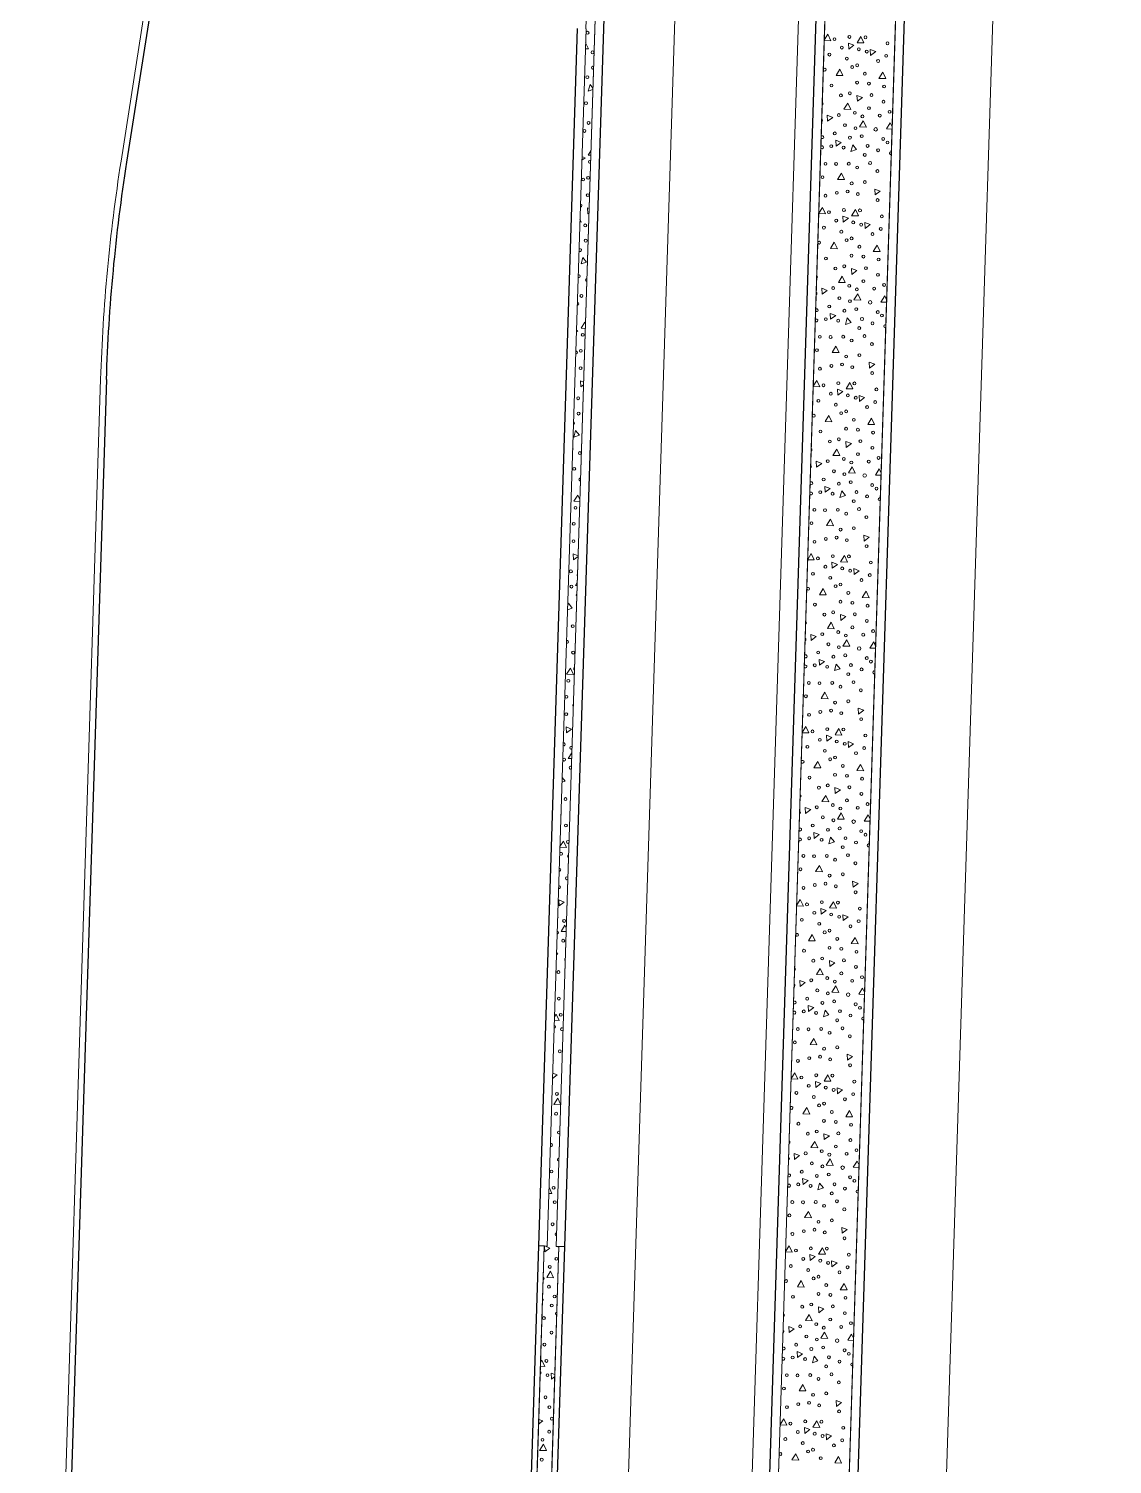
# Model space of a CAD drawing. Extents: x 2536801 to 2538856, y 7112140 to 7131569.
# Drawn here: x 2537770.3 to 2537893, y 7119121.6 to 7119284.1 of the extents above; entities that cross this region are included whole.
import ezdxf

# ---------------------------------------------------------------- set-up
doc = ezdxf.new("R2010")
doc.units = 0
doc.header["$LTSCALE"] = 100
doc.header["$MEASUREMENT"] = 0
for name, color, linetype, lineweight in [('D_BOC_FR', 3, 'Continuous', 13), ('D_BOC_RMP', 1, 'Continuous', 13), ('D_CTB_1', 2, 'Continuous', 0), ('D_EOS_ML', 7, 'Continuous', 30), ('D_EOS_RMP', 1, 'Continuous', 30), ('D_EOT_ML', 7, 'Continuous', 13), ('D_EOT_RMP', 1, 'Continuous', 13), ('D_FOC_FR', 3, 'Continuous', 30), ('D_RIPRAP_1', 7, 'Continuous', 0)]:
    doc.layers.add(name, color=color, linetype=linetype, lineweight=lineweight)

msp = doc.modelspace()

# ---------------------------------------------------------------- linework, layer by layer
at = {"layer": 'D_BOC_FR', "lineweight": 0}
for p, q in [((2537780.75, 7119269.11), (2537792.71, 7119345.48)), ((2537778.43, 7119244.44), (2537770.29, 7118988.99)), ((2537828.67, 7119146.31), (2537823.46, 7118982.73)), ((2537828.67, 7119146.31), (2537828, 7119146.33))]:
    msp.add_line(p, q, dxfattribs=at)
at = {"layer": 'D_BOC_FR', "lineweight": 0, "extrusion": (0, 0, -1)}
msp.add_arc((-2537979, 7119238.05), 200.67, 1.8249, 8.9041, dxfattribs=at)
at = {"layer": 'D_BOC_RMP', "lineweight": 0}
for p, q in [((2537825.12, 7118982.68), (2537830.33, 7119146.26)), ((2537830.33, 7119146.26), (2537831, 7119146.24))]:
    msp.add_line(p, q, dxfattribs=at)
at = {"layer": 'D_CTB_1', "linetype": 'Continuous', "lineweight": 0, "ltscale": 0.025}
for p, q in [((2537851.24, 7118745.39), (2537870.99, 7119365.03)), ((2537830, 7119146.27), (2537834.88, 7119299.53)), ((2537855.99, 7119145.44), (2537860.87, 7119298.71)), ((2537833.39, 7119284.12), (2537829, 7119146.3)), ((2537849.44, 7118940.06), (2537855.99, 7119145.44))]:
    msp.add_line(p, q, dxfattribs=at)
at = {"layer": 'D_CTB_1', "linetype": 'Continuous', "lineweight": 0, "ltscale": 0.025, "extrusion": (0, 0, -1)}
msp.add_arc((-2543803.36, 7119093.91), 5973, 1.824945, 4.339988, dxfattribs=at)
at = {"layer": 'D_EOS_ML'}
msp.add_line((2537794.68, 7116938.8), (2537871.99, 7119365), dxfattribs=at)
at = {"layer": 'D_EOS_RMP'}
for p, q in [((2537831, 7119146.24), (2537835.88, 7119299.5)), ((2537854.99, 7119145.47), (2537859.87, 7119298.74)), ((2537848.44, 7118940.09), (2537854.99, 7119145.47))]:
    msp.add_line(p, q, dxfattribs=at)
at = {"layer": 'D_EOT_ML'}
msp.add_line((2537798.59, 7116747.27), (2537892.98, 7119709.78), dxfattribs=at)
at = {"layer": 'D_EOT_RMP'}
for p, q in [((2537832.45, 7118940.6), (2537843.88, 7119299.25)), ((2537846.44, 7118940.15), (2537857.87, 7119298.81))]:
    msp.add_line(p, q, dxfattribs=at)
at = {"layer": 'D_FOC_FR'}
for p, q in [((2537781.41, 7119269.01), (2537793.37, 7119345.38)), ((2537832.39, 7119284.16), (2537828, 7119146.33)), ((2537779.1, 7119244.42), (2537770.96, 7118988.97)), ((2537828, 7119146.33), (2537815.54, 7118755.15))]:
    msp.add_line(p, q, dxfattribs=at)
at = {"layer": 'D_FOC_FR', "color": 1}
msp.add_line((2537825.79, 7118982.66), (2537831, 7119146.24), dxfattribs=at)
at = {"layer": 'D_FOC_FR', "extrusion": (0, 0, -1)}
msp.add_arc((-2537979, 7119238.05), 200, 1.8249, 8.9041, dxfattribs=at)
at = {"layer": 'D_RIPRAP_1', "color": 7, "linetype": 'Continuous', "lineweight": 0}
for p, q in [((2537867.87, 7119267.94), (2537867.89, 7119267.96)), ((2537867.89, 7119267.94), (2537867.87, 7119267.94)), ((2537867.25, 7119248.35), (2537867.27, 7119248.37)), ((2537867.27, 7119248.35), (2537867.25, 7119248.35)), ((2537866.62, 7119228.76), (2537866.64, 7119228.78)), ((2537866.64, 7119228.75), (2537866.62, 7119228.76)), ((2537866, 7119209.17), (2537866.02, 7119209.19)), ((2537866.02, 7119209.16), (2537866, 7119209.17)), ((2537865.37, 7119189.57), (2537865.4, 7119189.6)), ((2537865.4, 7119189.57), (2537865.37, 7119189.57)), ((2537864.75, 7119169.98), (2537864.77, 7119170)), ((2537864.77, 7119169.98), (2537864.75, 7119169.98)), ((2537864.13, 7119150.39), (2537864.15, 7119150.41)), ((2537864.15, 7119150.39), (2537864.13, 7119150.39)), ((2537863.5, 7119130.8), (2537863.52, 7119130.82)), ((2537863.52, 7119130.79), (2537863.5, 7119130.8))]:
    msp.add_line(p, q, dxfattribs=at)
at = {"layer": 'D_RIPRAP_1', "color": 7, "lineweight": 0, "flags": 128}
for points in [[(2537847.36, 7118895.56), (2537856.02, 7118895.2), (2537870.99, 7119365.03), (2537864.49, 7119365.24)], [(2537833.39, 7119284.12), (2537829, 7119146.3), (2537828.67, 7119146.31), (2537823.46, 7118982.73), (2537825.12, 7118982.68), (2537830.33, 7119146.26), (2537830, 7119146.27), (2537834.88, 7119299.53)], [(2537860.87, 7119298.7), (2537855.99, 7119145.44), (2537849.44, 7118940.06)]]:
    msp.add_lwpolyline(points, dxfattribs=at)
at = {"layer": 'D_RIPRAP_1', "color": 7, "linetype": 'Continuous', "lineweight": 0, "flags": 128}
for points in [[(2537833.34, 7119282.54), (2537833.67, 7119281.83), (2537833.32, 7119281.84)], [(2537860.36, 7119282.83), (2537860.77, 7119283.49), (2537861.12, 7119282.76), (2537860.36, 7119282.79)], [(2537834.17, 7119277.25), (2537833.64, 7119277.07), (2537833.85, 7119277.82), (2537834.18, 7119277.41)], [(2537868.05, 7119272.76), (2537867.4, 7119272.78), (2537867.83, 7119273.47), (2537868.05, 7119273.01)], [(2537832.93, 7119269.66), (2537833.28, 7119269.52), (2537832.92, 7119269.25)], [(2537833.93, 7119269.79), (2537833.64, 7119269.8), (2537833.95, 7119270.29)], [(2537833.73, 7119263.25), (2537833.6, 7119263.16), (2537833.57, 7119263.83), (2537833.74, 7119263.77)], [(2537859.74, 7119263.23), (2537860.15, 7119263.89), (2537860.49, 7119263.17), (2537859.74, 7119263.2)], [(2537832.71, 7119262.58), (2537832.86, 7119262.24), (2537832.7, 7119262.25)], [(2537867.42, 7119253.16), (2537866.77, 7119253.18), (2537867.21, 7119253.88), (2537867.43, 7119253.42)], [(2537832.3, 7119250), (2537832.47, 7119249.93), (2537832.3, 7119249.81)], [(2537833.31, 7119250.2), (2537832.83, 7119250.22), (2537833.27, 7119250.91), (2537833.33, 7119250.78)], [(2537833.11, 7119243.81), (2537832.79, 7119243.58), (2537832.75, 7119244.25), (2537833.12, 7119244.11)], [(2537859.11, 7119243.64), (2537859.52, 7119244.3), (2537859.87, 7119243.58), (2537859.11, 7119243.6)], [(2537833.01, 7119240.68), (2537833, 7119240.68), (2537833.01, 7119240.69)], [(2537866.8, 7119233.57), (2537866.15, 7119233.59), (2537866.58, 7119234.29), (2537866.81, 7119233.82)], [(2537832.69, 7119230.6), (2537832.02, 7119230.63), (2537832.46, 7119231.33), (2537832.69, 7119230.82)], [(2537832.49, 7119224.37), (2537831.98, 7119223.99), (2537831.94, 7119224.66), (2537832.49, 7119224.45)], [(2537858.49, 7119224.05), (2537858.9, 7119224.71), (2537859.24, 7119223.99), (2537858.49, 7119224.01)], [(2537832.38, 7119221.09), (2537832.19, 7119221.09), (2537832.39, 7119221.41)], [(2537831.31, 7119218.7), (2537831.41, 7119219.07), (2537831.84, 7119218.53), (2537831.3, 7119218.35)], [(2537866.17, 7119213.98), (2537865.53, 7119214), (2537865.96, 7119214.7), (2537866.18, 7119214.23)], [(2537857.87, 7119204.46), (2537858.28, 7119205.12), (2537858.62, 7119204.4), (2537857.86, 7119204.42)], [(2537831.76, 7119201.49), (2537831.38, 7119201.51), (2537831.78, 7119202.14)], [(2537830.69, 7119199.36), (2537831.02, 7119198.94), (2537830.67, 7119198.83)], [(2537865.55, 7119194.39), (2537864.9, 7119194.41), (2537865.33, 7119195.11), (2537865.56, 7119194.64)], [(2537830.44, 7119191.54), (2537830.83, 7119192.16), (2537831.17, 7119191.43), (2537830.44, 7119191.46)], [(2537857.24, 7119184.87), (2537857.65, 7119185.53), (2537858, 7119184.8), (2537857.24, 7119184.83)], [(2537831.13, 7119181.9), (2537830.56, 7119181.92), (2537831, 7119182.62), (2537831.15, 7119182.31)], [(2537830.06, 7119179.55), (2537830.21, 7119179.36), (2537830.05, 7119179.31)], [(2537864.92, 7119174.8), (2537864.28, 7119174.82), (2537864.71, 7119175.51), (2537864.93, 7119175.05)], [(2537829.83, 7119172.27), (2537830.02, 7119172.57), (2537830.36, 7119171.84), (2537829.82, 7119171.87)], [(2537829.62, 7119165.86), (2537830.12, 7119165.67), (2537829.61, 7119165.29)], [(2537856.62, 7119165.27), (2537857.03, 7119165.93), (2537857.37, 7119165.21), (2537856.62, 7119165.24)], [(2537830.51, 7119162.31), (2537829.75, 7119162.34), (2537830.19, 7119163.03), (2537830.51, 7119162.35)], [(2537864.3, 7119155.2), (2537863.65, 7119155.22), (2537864.09, 7119155.92), (2537864.31, 7119155.45)], [(2537829.21, 7119152.97), (2537829.54, 7119152.26), (2537829.19, 7119152.27)], [(2537828.73, 7119146.31), (2537829.31, 7119146.08), (2537828.73, 7119145.65), (2537828.69, 7119146.31)], [(2537855.99, 7119145.68), (2537856.4, 7119146.34), (2537856.75, 7119145.62), (2537855.99, 7119145.64)], [(2537828.48, 7119140.32), (2537828.59, 7119140.19), (2537828.47, 7119140.15)], [(2537863.68, 7119135.61), (2537863.03, 7119135.63), (2537863.46, 7119136.33), (2537863.68, 7119135.86)], [(2537828.25, 7119133.17), (2537828.39, 7119133.4), (2537828.73, 7119132.67), (2537828.23, 7119132.69)], [(2537829.86, 7119131.54), (2537829.47, 7119131.25), (2537829.43, 7119131.92), (2537829.87, 7119131.75)], [(2537828.04, 7119126.67), (2537828.49, 7119126.5), (2537828.03, 7119126.15)], [(2537855.37, 7119126.09), (2537855.78, 7119126.75), (2537856.12, 7119126.03), (2537855.37, 7119126.05)]]:
    msp.add_lwpolyline(points, dxfattribs=at)
for points in [[(2537863.15, 7119281.82), (2537863.1, 7119282.49), (2537863.72, 7119282.26)], [(2537864.86, 7119282.52), (2537864.08, 7119282.54), (2537864.52, 7119283.24)], [(2537865.61, 7119281.11), (2537865.57, 7119281.78), (2537866.19, 7119281.54)], [(2537862.47, 7119278.81), (2537861.7, 7119278.83), (2537862.13, 7119279.53)], [(2537867.32, 7119278.48), (2537866.54, 7119278.5), (2537866.98, 7119279.2)], [(2537863.37, 7119274.98), (2537862.6, 7119275), (2537863.03, 7119275.7)], [(2537864.11, 7119275.91), (2537864.07, 7119276.58), (2537864.68, 7119276.34)], [(2537860.75, 7119273.66), (2537860.71, 7119274.33), (2537861.33, 7119274.09)], [(2537865.13, 7119272.98), (2537864.35, 7119273.01), (2537864.78, 7119273.71)], [(2537861.71, 7119270.83), (2537861.67, 7119271.5), (2537862.29, 7119271.26)], [(2537864.02, 7119270.44), (2537863.39, 7119270.22), (2537863.59, 7119270.97)], [(2537862.66, 7119267.05), (2537861.88, 7119267.07), (2537862.31, 7119267.77)], [(2537866.12, 7119265.3), (2537866.08, 7119265.97), (2537866.7, 7119265.73)], [(2537862.52, 7119262.23), (2537862.48, 7119262.9), (2537863.1, 7119262.67)], [(2537864.24, 7119262.93), (2537863.46, 7119262.95), (2537863.89, 7119263.65)], [(2537864.99, 7119261.51), (2537864.95, 7119262.18), (2537865.56, 7119261.95)], [(2537861.85, 7119259.21), (2537861.07, 7119259.24), (2537861.5, 7119259.94)], [(2537866.7, 7119258.89), (2537865.92, 7119258.91), (2537866.35, 7119259.61)], [(2537833.46, 7119257.7), (2537832.83, 7119257.49), (2537833.03, 7119258.24)], [(2537863.48, 7119256.31), (2537863.44, 7119256.98), (2537864.06, 7119256.75)], [(2537860.13, 7119254.07), (2537860.09, 7119254.74), (2537860.71, 7119254.5)], [(2537862.75, 7119255.39), (2537861.97, 7119255.41), (2537862.41, 7119256.11)], [(2537864.5, 7119253.39), (2537863.72, 7119253.42), (2537864.16, 7119254.12)], [(2537861.09, 7119251.23), (2537861.04, 7119251.9), (2537861.66, 7119251.67)], [(2537863.4, 7119250.85), (2537862.76, 7119250.63), (2537862.96, 7119251.38)], [(2537862.04, 7119247.46), (2537861.26, 7119247.48), (2537861.69, 7119248.18)], [(2537865.5, 7119245.71), (2537865.46, 7119246.38), (2537866.08, 7119246.14)], [(2537861.9, 7119242.64), (2537861.86, 7119243.31), (2537862.47, 7119243.07)], [(2537863.61, 7119243.34), (2537862.84, 7119243.36), (2537863.27, 7119244.06)], [(2537864.36, 7119241.92), (2537864.32, 7119242.59), (2537864.94, 7119242.36)], [(2537861.23, 7119239.62), (2537860.45, 7119239.65), (2537860.88, 7119240.35)], [(2537866.07, 7119239.3), (2537865.3, 7119239.32), (2537865.73, 7119240.02)], [(2537832.65, 7119238.11), (2537832.02, 7119237.9), (2537832.22, 7119238.65)], [(2537862.86, 7119236.72), (2537862.82, 7119237.39), (2537863.44, 7119237.16)], [(2537859.5, 7119234.48), (2537859.46, 7119235.15), (2537860.08, 7119234.91)], [(2537862.13, 7119235.79), (2537861.35, 7119235.82), (2537861.78, 7119236.52)], [(2537863.88, 7119233.8), (2537863.1, 7119233.83), (2537863.53, 7119234.52)], [(2537860.46, 7119231.64), (2537860.42, 7119232.31), (2537861.04, 7119232.08)], [(2537862.77, 7119231.26), (2537862.14, 7119231.04), (2537862.34, 7119231.79)], [(2537861.41, 7119227.86), (2537860.63, 7119227.89), (2537861.07, 7119228.59)], [(2537864.88, 7119226.11), (2537864.83, 7119226.78), (2537865.45, 7119226.55)], [(2537861.27, 7119223.05), (2537861.23, 7119223.72), (2537861.85, 7119223.48)], [(2537862.99, 7119223.74), (2537862.21, 7119223.77), (2537862.64, 7119224.47)], [(2537863.74, 7119222.33), (2537863.7, 7119223), (2537864.32, 7119222.76)], [(2537860.6, 7119220.03), (2537859.82, 7119220.05), (2537860.26, 7119220.75)], [(2537865.45, 7119219.7), (2537864.67, 7119219.73), (2537865.1, 7119220.43)], [(2537862.24, 7119217.13), (2537862.19, 7119217.8), (2537862.81, 7119217.56)], [(2537858.88, 7119214.88), (2537858.84, 7119215.55), (2537859.46, 7119215.32)], [(2537861.5, 7119216.2), (2537860.72, 7119216.23), (2537861.16, 7119216.92)], [(2537863.25, 7119214.21), (2537862.48, 7119214.23), (2537862.91, 7119214.93)], [(2537859.84, 7119212.05), (2537859.8, 7119212.72), (2537860.41, 7119212.48)], [(2537831.98, 7119211.01), (2537831.2, 7119211.05), (2537831.64, 7119211.74)], [(2537862.15, 7119211.66), (2537861.51, 7119211.45), (2537861.71, 7119212.2)], [(2537860.79, 7119208.27), (2537860.01, 7119208.3), (2537860.44, 7119209)], [(2537864.25, 7119206.52), (2537864.21, 7119207.19), (2537864.83, 7119206.96)], [(2537831.17, 7119204.41), (2537831.13, 7119205.08), (2537831.75, 7119204.84)], [(2537860.65, 7119203.46), (2537860.61, 7119204.13), (2537861.23, 7119203.89)], [(2537862.36, 7119204.15), (2537861.59, 7119204.18), (2537862.02, 7119204.88)], [(2537863.12, 7119202.74), (2537863.07, 7119203.41), (2537863.69, 7119203.17)], [(2537859.98, 7119200.44), (2537859.2, 7119200.46), (2537859.63, 7119201.16)], [(2537864.83, 7119200.11), (2537864.05, 7119200.14), (2537864.48, 7119200.83)], [(2537861.61, 7119197.54), (2537861.57, 7119198.21), (2537862.19, 7119197.97)], [(2537860.88, 7119196.61), (2537860.1, 7119196.63), (2537860.53, 7119197.33)], [(2537858.26, 7119195.29), (2537858.21, 7119195.96), (2537858.83, 7119195.73)], [(2537862.63, 7119194.62), (2537861.85, 7119194.64), (2537862.28, 7119195.34)], [(2537859.21, 7119192.46), (2537859.17, 7119193.13), (2537859.79, 7119192.89)], [(2537861.52, 7119192.07), (2537860.89, 7119191.85), (2537861.09, 7119192.6)], [(2537860.16, 7119188.68), (2537859.39, 7119188.7), (2537859.82, 7119189.4)], [(2537863.63, 7119186.93), (2537863.58, 7119187.6), (2537864.2, 7119187.36)], [(2537830.35, 7119184.82), (2537830.32, 7119185.49), (2537830.93, 7119185.25)], [(2537861.74, 7119184.56), (2537860.96, 7119184.58), (2537861.4, 7119185.28)], [(2537860.03, 7119183.86), (2537859.98, 7119184.53), (2537860.6, 7119184.3)], [(2537862.49, 7119183.15), (2537862.45, 7119183.81), (2537863.07, 7119183.58)], [(2537859.35, 7119180.85), (2537858.58, 7119180.87), (2537859.01, 7119181.57)], [(2537864.2, 7119180.52), (2537863.42, 7119180.54), (2537863.86, 7119181.24)], [(2537860.99, 7119177.95), (2537860.94, 7119178.62), (2537861.56, 7119178.38)], [(2537860.25, 7119177.02), (2537859.48, 7119177.04), (2537859.91, 7119177.74)], [(2537857.63, 7119175.7), (2537857.59, 7119176.37), (2537858.21, 7119176.13)], [(2537862, 7119175.02), (2537861.23, 7119175.05), (2537861.66, 7119175.75)], [(2537858.59, 7119172.87), (2537858.55, 7119173.54), (2537859.17, 7119173.3)], [(2537860.9, 7119172.48), (2537860.27, 7119172.26), (2537860.46, 7119173.01)], [(2537859.54, 7119169.09), (2537858.76, 7119169.11), (2537859.19, 7119169.81)], [(2537863, 7119167.34), (2537862.96, 7119168.01), (2537863.58, 7119167.77)], [(2537861.12, 7119164.97), (2537860.34, 7119164.99), (2537860.77, 7119165.69)], [(2537859.4, 7119164.27), (2537859.36, 7119164.94), (2537859.98, 7119164.71)], [(2537861.87, 7119163.55), (2537861.82, 7119164.22), (2537862.44, 7119163.99)], [(2537858.73, 7119161.25), (2537857.95, 7119161.28), (2537858.38, 7119161.98)], [(2537863.58, 7119160.93), (2537862.8, 7119160.95), (2537863.23, 7119161.65)], [(2537860.36, 7119158.35), (2537860.32, 7119159.02), (2537860.94, 7119158.79)], [(2537859.63, 7119157.43), (2537858.85, 7119157.45), (2537859.28, 7119158.15)], [(2537857.01, 7119156.11), (2537856.97, 7119156.78), (2537857.58, 7119156.54)], [(2537861.38, 7119155.43), (2537860.6, 7119155.46), (2537861.04, 7119156.16)], [(2537857.97, 7119153.27), (2537857.92, 7119153.94), (2537858.54, 7119153.71)], [(2537860.27, 7119152.89), (2537859.64, 7119152.67), (2537859.84, 7119153.42)], [(2537858.91, 7119149.5), (2537858.14, 7119149.52), (2537858.57, 7119150.22)], [(2537862.38, 7119147.75), (2537862.34, 7119148.42), (2537862.95, 7119148.18)], [(2537860.49, 7119145.38), (2537859.71, 7119145.4), (2537860.15, 7119146.1)], [(2537858.78, 7119144.68), (2537858.73, 7119145.35), (2537859.35, 7119145.11)], [(2537861.24, 7119143.96), (2537861.2, 7119144.63), (2537861.82, 7119144.39)], [(2537829.72, 7119142.72), (2537828.94, 7119142.75), (2537829.38, 7119143.45)], [(2537858.1, 7119141.66), (2537857.33, 7119141.69), (2537857.76, 7119142.39)], [(2537862.95, 7119141.34), (2537862.17, 7119141.36), (2537862.61, 7119142.06)], [(2537859.74, 7119138.76), (2537859.7, 7119139.43), (2537860.31, 7119139.2)], [(2537859, 7119137.83), (2537858.23, 7119137.86), (2537858.66, 7119138.56)], [(2537856.38, 7119136.52), (2537856.34, 7119137.19), (2537856.96, 7119136.95)], [(2537860.76, 7119135.84), (2537859.98, 7119135.87), (2537860.41, 7119136.56)], [(2537857.34, 7119133.68), (2537857.3, 7119134.35), (2537857.92, 7119134.12)], [(2537859.65, 7119133.3), (2537859.02, 7119133.08), (2537859.22, 7119133.83)], [(2537858.29, 7119129.9), (2537857.51, 7119129.93), (2537857.94, 7119130.63)], [(2537861.75, 7119128.15), (2537861.71, 7119128.82), (2537862.33, 7119128.59)], [(2537859.87, 7119125.78), (2537859.09, 7119125.81), (2537859.52, 7119126.51)], [(2537858.15, 7119125.09), (2537858.11, 7119125.76), (2537858.73, 7119125.52)], [(2537860.62, 7119124.37), (2537860.58, 7119125.04), (2537861.19, 7119124.8)], [(2537828.9, 7119123.14), (2537828.13, 7119123.17), (2537828.56, 7119123.86)], [(2537857.48, 7119122.07), (2537856.7, 7119122.09), (2537857.13, 7119122.79)], [(2537862.33, 7119121.74), (2537861.55, 7119121.77), (2537861.98, 7119122.47)]]:
    msp.add_lwpolyline(points, close=True, dxfattribs=at)
at = {"layer": 'D_RIPRAP_1', "color": 7, "linetype": 'Continuous', "lineweight": 0}
for centre, radius in [((2537833.57, 7119283.67), 0.163), ((2537861.53, 7119282.94), 0.163), ((2537862.36, 7119281.99), 0.163), ((2537863.21, 7119283.19), 0.163), ((2537865.03, 7119283.15), 0.163), ((2537867.52, 7119282.47), 0.163), ((2537834.12, 7119281.45), 0.163), ((2537860.95, 7119281.19), 0.163), ((2537862.92, 7119280.74), 0.163), ((2537864.28, 7119281.8), 0.163), ((2537865.17, 7119281.53), 0.163), ((2537866.46, 7119280.47), 0.163), ((2537867.38, 7119281.05), 0.163), ((2537863.53, 7119279.78), 0.163), ((2537864.09, 7119279.98), 0.163), ((2537864.96, 7119279.03), 0.163), ((2537833.54, 7119278.64), 0.163), ((2537861.19, 7119277.7), 0.163), ((2537864.08, 7119278.02), 0.163), ((2537865.42, 7119277.91), 0.163), ((2537867.14, 7119277.58), 0.163), ((2537833.39, 7119275.69), 0.163), ((2537862.25, 7119276.57), 0.163), ((2537863.26, 7119276.82), 0.163), ((2537865.71, 7119276.61), 0.163), ((2537867.07, 7119275.86), 0.163), ((2537862.01, 7119274.35), 0.163), ((2537863.83, 7119274.6), 0.163), ((2537864.68, 7119274.2), 0.163), ((2537865.42, 7119275.13), 0.163), ((2537866.65, 7119274.29), 0.163), ((2537867.76, 7119274.71), 0.163), ((2537833.22, 7119272.55), 0.163), ((2537833.68, 7119273.46), 0.163), ((2537861.55, 7119272.27), 0.163), ((2537862.71, 7119273.21), 0.163), ((2537863.9, 7119272.87), 0.163), ((2537866.19, 7119272.73), 0.199), ((2537861.16, 7119270.83), 0.163), ((2537862.56, 7119270.66), 0.163), ((2537863.27, 7119271.79), 0.163), ((2537864.61, 7119271.96), 0.163), ((2537865.27, 7119270.85), 0.163), ((2537867.04, 7119271.65), 0.163), ((2537867.52, 7119271.24), 0.163), ((2537864.95, 7119269.83), 0.163), ((2537866.46, 7119270.36), 0.163), ((2537860.5, 7119268.83), 0.163), ((2537861.7, 7119268.81), 0.163), ((2537863.14, 7119268.84), 0.163), ((2537864.09, 7119268.41), 0.163), ((2537865.55, 7119268.92), 0.163), ((2537866.38, 7119268.01), 0.163), ((2537833.06, 7119267.05), 0.163), ((2537833.62, 7119267.24), 0.163), ((2537860.17, 7119267.32), 0.163), ((2537863.47, 7119266.61), 0.163), ((2537864.96, 7119266.76), 0.163), ((2537833.59, 7119265.28), 0.163), ((2537860.51, 7119265.22), 0.163), ((2537861.79, 7119265.55), 0.163), ((2537863.01, 7119265.7), 0.163), ((2537864.16, 7119265.4), 0.163), ((2537866.41, 7119264.73), 0.163), ((2537860.9, 7119263.35), 0.163), ((2537862.59, 7119263.6), 0.163), ((2537864.41, 7119263.56), 0.163), ((2537866.89, 7119262.88), 0.163), ((2537833.31, 7119261.86), 0.163), ((2537860.33, 7119261.6), 0.163), ((2537861.73, 7119262.4), 0.163), ((2537862.3, 7119261.14), 0.163), ((2537863.65, 7119262.2), 0.163), ((2537864.55, 7119261.94), 0.163), ((2537865.83, 7119260.88), 0.163), ((2537866.76, 7119261.46), 0.163), ((2537833.36, 7119260.13), 0.163), ((2537862.9, 7119260.19), 0.163), ((2537863.46, 7119260.39), 0.163), ((2537864.34, 7119259.44), 0.163), ((2537860.56, 7119258.11), 0.163), ((2537863.45, 7119258.43), 0.163), ((2537864.8, 7119258.32), 0.163), ((2537866.52, 7119257.99), 0.163), ((2537861.63, 7119256.98), 0.163), ((2537862.63, 7119257.23), 0.163), ((2537865.08, 7119257.02), 0.163), ((2537866.44, 7119256.26), 0.163), ((2537861.38, 7119254.76), 0.163), ((2537863.2, 7119255.01), 0.163), ((2537864.06, 7119254.61), 0.163), ((2537864.8, 7119255.54), 0.163), ((2537866.02, 7119254.7), 0.163), ((2537867.14, 7119255.12), 0.163), ((2537832.87, 7119253.87), 0.163), ((2537862.08, 7119253.62), 0.163), ((2537863.27, 7119253.28), 0.163), ((2537865.56, 7119253.14), 0.199), ((2537860.54, 7119251.24), 0.163), ((2537860.93, 7119252.68), 0.163), ((2537862.65, 7119252.2), 0.163), ((2537863.99, 7119252.37), 0.163), ((2537864.64, 7119251.26), 0.163), ((2537866.42, 7119252.05), 0.163), ((2537866.9, 7119251.65), 0.163), ((2537833.02, 7119249.47), 0.163), ((2537861.94, 7119251.07), 0.163), ((2537864.33, 7119250.23), 0.163), ((2537865.83, 7119250.77), 0.163), ((2537859.87, 7119249.24), 0.163), ((2537861.08, 7119249.22), 0.163), ((2537862.52, 7119249.25), 0.163), ((2537863.46, 7119248.82), 0.163), ((2537864.92, 7119249.33), 0.163), ((2537865.76, 7119248.42), 0.163), ((2537832.81, 7119247.65), 0.163), ((2537859.54, 7119247.73), 0.163), ((2537862.84, 7119247.01), 0.163), ((2537864.34, 7119247.17), 0.163), ((2537832.78, 7119245.69), 0.163), ((2537859.88, 7119245.63), 0.163), ((2537861.17, 7119245.95), 0.163), ((2537862.38, 7119246.11), 0.163), ((2537863.54, 7119245.81), 0.163), ((2537865.79, 7119245.14), 0.163), ((2537860.28, 7119243.76), 0.163), ((2537861.96, 7119244), 0.163), ((2537863.78, 7119243.97), 0.163), ((2537866.27, 7119243.29), 0.163), ((2537832.5, 7119242.28), 0.163), ((2537859.7, 7119242), 0.163), ((2537861.11, 7119242.8), 0.163), ((2537861.68, 7119241.55), 0.163), ((2537863.03, 7119242.61), 0.163), ((2537863.93, 7119242.35), 0.163), ((2537866.13, 7119241.86), 0.163), ((2537832.55, 7119240.55), 0.163), ((2537862.28, 7119240.6), 0.163), ((2537862.84, 7119240.8), 0.163), ((2537863.72, 7119239.85), 0.163), ((2537865.21, 7119241.29), 0.163), ((2537859.94, 7119238.52), 0.163), ((2537862.83, 7119238.84), 0.163), ((2537864.18, 7119238.73), 0.163), ((2537865.89, 7119238.4), 0.163), ((2537861, 7119237.39), 0.163), ((2537862.01, 7119237.64), 0.163), ((2537864.46, 7119237.43), 0.163), ((2537865.82, 7119236.67), 0.163), ((2537860.76, 7119235.17), 0.163), ((2537862.58, 7119235.42), 0.163), ((2537863.43, 7119235.02), 0.163), ((2537864.18, 7119235.95), 0.163), ((2537865.4, 7119235.11), 0.163), ((2537866.52, 7119235.53), 0.163), ((2537832.06, 7119234.29), 0.163), ((2537861.46, 7119234.02), 0.163), ((2537862.65, 7119233.69), 0.163), ((2537864.94, 7119233.55), 0.199), ((2537859.91, 7119231.65), 0.163), ((2537860.3, 7119233.09), 0.163), ((2537862.02, 7119232.61), 0.163), ((2537863.36, 7119232.78), 0.163), ((2537864.02, 7119231.67), 0.163), ((2537865.79, 7119232.46), 0.163), ((2537866.28, 7119232.06), 0.163), ((2537861.31, 7119231.48), 0.163), ((2537863.7, 7119230.64), 0.163), ((2537865.21, 7119231.18), 0.163), ((2537832.2, 7119229.88), 0.163), ((2537859.25, 7119229.65), 0.163), ((2537860.45, 7119229.62), 0.163), ((2537861.9, 7119229.66), 0.163), ((2537862.84, 7119229.22), 0.163), ((2537864.3, 7119229.74), 0.163), ((2537865.14, 7119228.83), 0.163), ((2537832, 7119228.07), 0.163), ((2537858.92, 7119228.14), 0.163), ((2537862.22, 7119227.42), 0.163), ((2537863.72, 7119227.58), 0.163), ((2537831.97, 7119226.11), 0.163), ((2537859.26, 7119226.03), 0.163), ((2537860.54, 7119226.36), 0.163), ((2537861.76, 7119226.51), 0.163), ((2537862.92, 7119226.22), 0.163), ((2537865.16, 7119225.54), 0.163), ((2537859.65, 7119224.16), 0.163), ((2537861.34, 7119224.41), 0.163), ((2537863.16, 7119224.38), 0.163), ((2537865.64, 7119223.69), 0.163), ((2537831.68, 7119222.69), 0.163), ((2537859.08, 7119222.41), 0.163), ((2537860.49, 7119223.21), 0.163), ((2537861.05, 7119221.96), 0.163), ((2537862.4, 7119223.02), 0.163), ((2537863.3, 7119222.76), 0.163), ((2537865.51, 7119222.27), 0.163), ((2537831.74, 7119220.96), 0.163), ((2537861.65, 7119221.01), 0.163), ((2537862.21, 7119221.2), 0.163), ((2537863.09, 7119220.25), 0.163), ((2537864.58, 7119221.7), 0.163), ((2537859.31, 7119218.93), 0.163), ((2537862.21, 7119219.25), 0.163), ((2537863.55, 7119219.13), 0.163), ((2537865.27, 7119218.8), 0.163), ((2537860.38, 7119217.79), 0.163), ((2537861.38, 7119218.05), 0.163), ((2537863.83, 7119217.83), 0.163), ((2537865.19, 7119217.08), 0.163), ((2537831.89, 7119216.49), 0.163), ((2537860.14, 7119215.58), 0.163), ((2537861.95, 7119215.82), 0.163), ((2537862.81, 7119215.43), 0.163), ((2537863.55, 7119216.35), 0.163), ((2537864.78, 7119215.52), 0.163), ((2537865.89, 7119215.93), 0.163), ((2537860.83, 7119214.43), 0.163), ((2537862.02, 7119214.1), 0.163), ((2537864.32, 7119213.95), 0.199), ((2537831.93, 7119213.49), 0.163), ((2537859.68, 7119213.5), 0.163), ((2537861.4, 7119213.02), 0.163), ((2537862.74, 7119213.18), 0.163), ((2537863.39, 7119212.08), 0.163), ((2537865.17, 7119212.87), 0.163), ((2537865.65, 7119212.47), 0.163), ((2537859.29, 7119212.06), 0.163), ((2537860.69, 7119211.88), 0.163), ((2537863.08, 7119211.05), 0.163), ((2537864.59, 7119211.59), 0.163), ((2537831.39, 7119210.3), 0.163), ((2537858.62, 7119210.06), 0.163), ((2537859.83, 7119210.03), 0.163), ((2537861.27, 7119210.06), 0.163), ((2537862.21, 7119209.63), 0.163), ((2537863.67, 7119210.15), 0.163), ((2537864.51, 7119209.23), 0.163), ((2537831.18, 7119208.48), 0.163), ((2537858.29, 7119208.55), 0.163), ((2537861.59, 7119207.83), 0.163), ((2537863.09, 7119207.98), 0.163), ((2537831.16, 7119206.52), 0.163), ((2537858.64, 7119206.44), 0.163), ((2537859.92, 7119206.77), 0.163), ((2537861.14, 7119206.92), 0.163), ((2537862.29, 7119206.63), 0.163), ((2537864.54, 7119205.95), 0.163), ((2537859.03, 7119204.57), 0.163), ((2537860.71, 7119204.82), 0.163), ((2537862.53, 7119204.78), 0.163), ((2537865.02, 7119204.1), 0.163), ((2537858.46, 7119202.82), 0.163), ((2537859.86, 7119203.62), 0.163), ((2537860.43, 7119202.37), 0.163), ((2537861.78, 7119203.43), 0.163), ((2537862.68, 7119203.16), 0.163), ((2537864.88, 7119202.68), 0.163), ((2537830.92, 7119201.38), 0.163), ((2537861.03, 7119201.41), 0.163), ((2537861.59, 7119201.61), 0.163), ((2537863.96, 7119202.11), 0.163), ((2537858.69, 7119199.34), 0.163), ((2537861.58, 7119199.65), 0.163), ((2537862.47, 7119200.66), 0.163), ((2537862.93, 7119199.54), 0.163), ((2537864.65, 7119199.21), 0.163), ((2537859.76, 7119198.2), 0.163), ((2537860.76, 7119198.46), 0.163), ((2537863.21, 7119198.24), 0.163), ((2537864.57, 7119197.49), 0.163), ((2537831.07, 7119196.91), 0.163), ((2537859.51, 7119195.98), 0.163), ((2537861.33, 7119196.23), 0.163), ((2537862.19, 7119195.84), 0.163), ((2537862.93, 7119196.76), 0.163), ((2537864.15, 7119195.92), 0.163), ((2537865.27, 7119196.34), 0.163), ((2537860.21, 7119194.84), 0.163), ((2537861.4, 7119194.51), 0.163), ((2537863.69, 7119194.36), 0.199), ((2537831.12, 7119193.91), 0.163), ((2537859.06, 7119193.91), 0.163), ((2537860.78, 7119193.42), 0.163), ((2537862.11, 7119193.59), 0.163), ((2537864.54, 7119193.28), 0.163), ((2537865.03, 7119192.87), 0.163), ((2537858.66, 7119192.47), 0.163), ((2537860.06, 7119192.29), 0.163), ((2537862.46, 7119191.46), 0.163), ((2537862.77, 7119192.48), 0.163), ((2537863.96, 7119191.99), 0.163), ((2537858, 7119190.47), 0.163), ((2537859.21, 7119190.44), 0.163), ((2537860.65, 7119190.47), 0.163), ((2537861.59, 7119190.04), 0.163), ((2537863.05, 7119190.56), 0.163), ((2537863.89, 7119189.64), 0.163), ((2537857.67, 7119188.96), 0.163), ((2537860.97, 7119188.24), 0.163), ((2537862.47, 7119188.39), 0.163), ((2537858.01, 7119186.85), 0.163), ((2537859.3, 7119187.18), 0.163), ((2537860.51, 7119187.33), 0.163), ((2537861.67, 7119187.04), 0.163), ((2537863.91, 7119186.36), 0.163), ((2537858.41, 7119184.98), 0.163), ((2537860.09, 7119185.23), 0.163), ((2537861.91, 7119185.19), 0.163), ((2537864.39, 7119184.51), 0.163), ((2537830.91, 7119183.11), 0.163), ((2537857.83, 7119183.23), 0.163), ((2537859.24, 7119184.03), 0.163), ((2537861.15, 7119183.84), 0.163), ((2537862.05, 7119183.57), 0.163), ((2537864.26, 7119183.09), 0.163), ((2537859.8, 7119182.78), 0.163), ((2537860.41, 7119181.82), 0.163), ((2537860.96, 7119182.02), 0.163), ((2537863.34, 7119182.51), 0.163), ((2537830.82, 7119180.87), 0.163), ((2537858.07, 7119179.74), 0.163), ((2537860.96, 7119180.06), 0.163), ((2537861.84, 7119181.07), 0.163), ((2537862.3, 7119179.95), 0.163), ((2537864.02, 7119179.62), 0.163), ((2537859.13, 7119178.61), 0.163), ((2537860.13, 7119178.86), 0.163), ((2537862.59, 7119178.65), 0.163), ((2537830.26, 7119177.32), 0.163), ((2537858.89, 7119176.39), 0.163), ((2537860.71, 7119176.64), 0.163), ((2537862.3, 7119177.17), 0.163), ((2537863.53, 7119176.33), 0.163), ((2537863.95, 7119177.9), 0.163), ((2537864.64, 7119176.75), 0.163), ((2537859.58, 7119175.25), 0.163), ((2537860.77, 7119174.91), 0.163), ((2537861.56, 7119176.24), 0.163), ((2537863.07, 7119174.77), 0.199), ((2537830.31, 7119174.32), 0.163), ((2537858.43, 7119174.31), 0.163), ((2537860.15, 7119173.83), 0.163), ((2537861.49, 7119174), 0.163), ((2537863.92, 7119173.68), 0.163), ((2537864.4, 7119173.28), 0.163), ((2537830.53, 7119172.48), 0.163), ((2537858.04, 7119172.87), 0.163), ((2537859.44, 7119172.7), 0.163), ((2537861.83, 7119171.87), 0.163), ((2537862.14, 7119172.89), 0.163), ((2537863.34, 7119172.4), 0.163), ((2537857.37, 7119170.87), 0.163), ((2537858.58, 7119170.85), 0.163), ((2537860.02, 7119170.88), 0.163), ((2537860.97, 7119170.45), 0.163), ((2537862.43, 7119170.96), 0.163), ((2537863.26, 7119170.05), 0.163), ((2537830.43, 7119168.35), 0.163), ((2537857.04, 7119169.36), 0.163), ((2537860.34, 7119168.65), 0.163), ((2537861.84, 7119168.8), 0.163), ((2537857.39, 7119167.26), 0.163), ((2537858.67, 7119167.58), 0.163), ((2537859.89, 7119167.74), 0.163), ((2537861.04, 7119167.44), 0.163), ((2537863.29, 7119166.77), 0.163), ((2537857.78, 7119165.39), 0.163), ((2537859.46, 7119165.64), 0.163), ((2537861.29, 7119165.6), 0.163), ((2537830.1, 7119163.53), 0.163), ((2537857.21, 7119163.64), 0.163), ((2537858.61, 7119164.44), 0.163), ((2537860.53, 7119164.24), 0.163), ((2537861.43, 7119163.98), 0.163), ((2537863.64, 7119163.5), 0.163), ((2537863.77, 7119164.92), 0.163), ((2537859.18, 7119163.18), 0.163), ((2537859.78, 7119162.23), 0.163), ((2537860.34, 7119162.43), 0.163), ((2537862.71, 7119162.92), 0.163), ((2537830, 7119161.29), 0.163), ((2537857.44, 7119160.15), 0.163), ((2537860.33, 7119160.47), 0.163), ((2537861.22, 7119161.48), 0.163), ((2537861.68, 7119160.36), 0.163), ((2537858.51, 7119159.02), 0.163), ((2537859.51, 7119159.27), 0.163), ((2537861.96, 7119159.06), 0.163), ((2537863.4, 7119160.03), 0.163), ((2537860.08, 7119157.05), 0.163), ((2537861.68, 7119157.58), 0.163), ((2537863.32, 7119158.3), 0.163), ((2537864.02, 7119157.16), 0.163), ((2537858.26, 7119156.8), 0.163), ((2537858.96, 7119155.66), 0.163), ((2537860.15, 7119155.32), 0.163), ((2537860.94, 7119156.65), 0.163), ((2537862.44, 7119155.18), 0.199), ((2537862.9, 7119156.74), 0.163), ((2537829.49, 7119154.74), 0.163), ((2537857.81, 7119154.72), 0.163), ((2537859.53, 7119154.24), 0.163), ((2537860.87, 7119154.41), 0.163), ((2537863.29, 7119154.09), 0.163), ((2537863.78, 7119153.69), 0.163), ((2537829.72, 7119152.89), 0.163), ((2537857.42, 7119153.28), 0.163), ((2537858.82, 7119153.11), 0.163), ((2537861.21, 7119152.27), 0.163), ((2537861.52, 7119153.3), 0.163), ((2537862.71, 7119152.81), 0.163), ((2537829.85, 7119151.27), 0.163), ((2537856.75, 7119151.28), 0.163), ((2537857.96, 7119151.26), 0.163), ((2537859.4, 7119151.29), 0.163), ((2537860.34, 7119150.86), 0.163), ((2537861.8, 7119151.37), 0.163), ((2537862.64, 7119150.46), 0.163), ((2537829.61, 7119148.77), 0.163), ((2537856.42, 7119149.77), 0.163), ((2537859.72, 7119149.05), 0.163), ((2537861.22, 7119149.21), 0.163), ((2537856.76, 7119147.67), 0.163), ((2537858.05, 7119147.99), 0.163), ((2537859.26, 7119148.15), 0.163), ((2537860.42, 7119147.85), 0.163), ((2537862.66, 7119147.18), 0.163), ((2537857.16, 7119145.8), 0.163), ((2537858.84, 7119146.04), 0.163), ((2537860.66, 7119146.01), 0.163), ((2537829.28, 7119143.94), 0.163), ((2537830.04, 7119144.86), 0.163), ((2537856.58, 7119144.04), 0.163), ((2537857.99, 7119144.84), 0.163), ((2537859.91, 7119144.65), 0.163), ((2537860.8, 7119144.39), 0.163), ((2537863.01, 7119143.9), 0.163), ((2537863.15, 7119145.33), 0.163), ((2537858.55, 7119143.59), 0.163), ((2537859.16, 7119142.64), 0.163), ((2537859.72, 7119142.83), 0.163), ((2537862.09, 7119143.33), 0.163), ((2537829.19, 7119141.7), 0.163), ((2537829.84, 7119140.59), 0.163), ((2537856.82, 7119140.56), 0.163), ((2537859.71, 7119140.88), 0.163), ((2537860.59, 7119141.89), 0.163), ((2537861.06, 7119140.77), 0.163), ((2537829.51, 7119139.57), 0.163), ((2537857.88, 7119139.43), 0.163), ((2537858.89, 7119139.68), 0.163), ((2537861.34, 7119139.47), 0.163), ((2537862.77, 7119140.44), 0.163), ((2537828.63, 7119138.15), 0.163), ((2537859.46, 7119137.46), 0.163), ((2537861.05, 7119137.99), 0.163), ((2537862.7, 7119138.71), 0.163), ((2537863.39, 7119137.57), 0.163), ((2537829.49, 7119136.5), 0.163), ((2537857.64, 7119137.21), 0.163), ((2537858.34, 7119136.06), 0.163), ((2537859.53, 7119135.73), 0.163), ((2537860.31, 7119137.06), 0.163), ((2537862.28, 7119137.15), 0.163), ((2537828.68, 7119135.15), 0.163), ((2537857.18, 7119135.13), 0.163), ((2537858.9, 7119134.65), 0.163), ((2537860.24, 7119134.82), 0.163), ((2537861.82, 7119135.59), 0.199), ((2537862.67, 7119134.5), 0.163), ((2537863.15, 7119134.1), 0.163), ((2537828.91, 7119133.3), 0.163), ((2537856.79, 7119133.69), 0.163), ((2537858.19, 7119133.51), 0.163), ((2537860.58, 7119132.68), 0.163), ((2537860.9, 7119133.71), 0.163), ((2537862.09, 7119133.22), 0.163), ((2537829.03, 7119131.68), 0.163), ((2537856.13, 7119131.69), 0.163), ((2537857.33, 7119131.66), 0.163), ((2537858.78, 7119131.7), 0.163), ((2537859.72, 7119131.26), 0.163), ((2537861.18, 7119131.78), 0.163), ((2537862.01, 7119130.87), 0.163), ((2537828.8, 7119129.18), 0.163), ((2537855.8, 7119130.18), 0.163), ((2537859.1, 7119129.46), 0.163), ((2537860.59, 7119129.62), 0.163), ((2537829.25, 7119128.06), 0.163), ((2537856.14, 7119128.07), 0.163), ((2537857.42, 7119128.4), 0.163), ((2537858.64, 7119128.55), 0.163), ((2537859.79, 7119128.26), 0.163), ((2537862.04, 7119127.58), 0.163), ((2537829.52, 7119126.76), 0.163), ((2537856.53, 7119126.2), 0.163), ((2537858.22, 7119126.45), 0.163), ((2537860.04, 7119126.42), 0.163), ((2537828.47, 7119124.36), 0.163), ((2537829.22, 7119125.28), 0.163), ((2537855.96, 7119124.45), 0.163), ((2537857.37, 7119125.25), 0.163), ((2537859.28, 7119125.06), 0.163), ((2537860.18, 7119124.8), 0.163), ((2537862.39, 7119124.31), 0.163), ((2537862.52, 7119125.73), 0.163), ((2537857.93, 7119124), 0.163), ((2537858.53, 7119123.05), 0.163), ((2537859.09, 7119123.24), 0.163), ((2537861.46, 7119123.74), 0.163), ((2537828.38, 7119122.12), 0.163), ((2537859.97, 7119122.29), 0.163)]:
    msp.add_circle(centre, radius, dxfattribs=at)
for centre, start, end in [((2537834.18, 7119279.72), 60.6139, 295.7363), ((2537860.41, 7119279.49), 199.328, 157.0222), ((2537860.06, 7119275.63), 293.557, 62.7932), ((2537860, 7119273.75), 293.557, 62.7932), ((2537860.11, 7119270.7), 212.8647, 143.4855), ((2537860.14, 7119271.84), 218.6289, 137.7212), ((2537833.83, 7119269.05), 57.8909, 298.4593), ((2537867.9, 7119270.04), 65.1049, 291.2453), ((2537867.98, 7119265.93), 157.0222, 199.328), ((2537832.76, 7119264.09), 266.1042, 90.2459), ((2537859.78, 7119259.9), 199.328, 157.0222), ((2537832.73, 7119259.06), 212.0104, 144.3397), ((2537832.57, 7119256.11), 241.5846, 114.7655), ((2537859.44, 7119256.03), 293.557, 62.7932), ((2537833.51, 7119255.67), 97.6379, 258.7122), ((2537832.41, 7119252.97), 265.813, 90.5372), ((2537859.38, 7119254.16), 293.557, 62.7932), ((2537859.49, 7119251.1), 212.8647, 143.4855), ((2537859.51, 7119252.25), 218.6289, 137.7212), ((2537867.27, 7119250.44), 65.1049, 291.2453), ((2537832.25, 7119247.46), 259.8281, 96.522), ((2537867.36, 7119246.34), 157.0222, 199.328), ((2537859.16, 7119240.31), 199.328, 157.0222), ((2537831.92, 7119239.47), 287.2555, 69.0947), ((2537831.76, 7119236.52), 313.4039, 42.9462), ((2537832.7, 7119236.08), 4.8758, 351.4743), ((2537858.81, 7119236.44), 293.557, 62.7932), ((2537858.76, 7119234.56), 293.557, 62.7932), ((2537832.75, 7119233.08), 81.531, 274.8192), ((2537858.89, 7119232.66), 218.6289, 137.7212), ((2537858.86, 7119231.51), 212.8647, 143.4855), ((2537866.65, 7119230.85), 65.1049, 291.2453), ((2537866.73, 7119226.75), 157.0222, 199.328), ((2537832.54, 7119222.28), 133.1193, 223.2309), ((2537858.54, 7119220.72), 199.328, 157.0222), ((2537832.44, 7119220.04), 123.1978, 233.1524), ((2537858.19, 7119216.85), 293.557, 62.7932), ((2537831.25, 7119214.7), 244.2902, 112.0599), ((2537858.13, 7119214.97), 293.557, 62.7932), ((2537858.26, 7119213.07), 218.6289, 137.7212), ((2537832.16, 7119211.65), 116.2191, 240.1311), ((2537858.24, 7119211.92), 212.8647, 143.4855), ((2537866.02, 7119211.26), 65.1049, 291.2453), ((2537832.05, 7119207.52), 126.4291, 229.9211), ((2537866.11, 7119207.15), 157.0222, 199.328), ((2537830.87, 7119203.11), 246.4691, 109.881), ((2537831.72, 7119202.7), 61.357, 294.9931), ((2537857.91, 7119201.12), 199.328, 157.0222), ((2537831.63, 7119200.46), 52.4656, 303.8846), ((2537857.57, 7119197.26), 293.557, 62.7932), ((2537830.43, 7119195.11), 316.9943, 39.3558), ((2537857.51, 7119195.38), 293.557, 62.7932), ((2537857.64, 7119193.47), 218.6289, 137.7212), ((2537831.35, 7119192.06), 44.7482, 311.6019), ((2537857.61, 7119192.33), 212.8647, 143.4855), ((2537865.4, 7119191.67), 65.1049, 291.2453), ((2537830.58, 7119190.71), 187.5018, 168.8483), ((2537831.47, 7119190.44), 112.1706, 244.1796), ((2537830.37, 7119188.9), 264.1714, 92.1788), ((2537831.24, 7119187.94), 55.5984, 300.7518), ((2537830.34, 7119186.94), 251.5911, 104.759), ((2537865.48, 7119187.56), 157.0222, 199.328), ((2537830.06, 7119183.52), 320.1454, 36.2047), ((2537830.11, 7119181.79), 275.5975, 80.7526), ((2537857.29, 7119181.53), 199.328, 157.0222), ((2537831.14, 7119178.74), 128.5192, 227.831), ((2537856.94, 7119177.66), 293.557, 62.7932), ((2537856.88, 7119175.79), 293.557, 62.7932), ((2537857.02, 7119173.88), 218.6289, 137.7212), ((2537856.99, 7119172.73), 212.8647, 143.4855), ((2537864.77, 7119172.07), 65.1049, 291.2453), ((2537829.76, 7119171.13), 278.0068, 78.3433), ((2537830.66, 7119170.85), 39.5056, 316.8445), ((2537829.53, 7119167.35), 328.8805, 27.4696), ((2537864.86, 7119167.97), 157.0222, 199.328), ((2537856.66, 7119161.94), 199.328, 157.0222), ((2537830.33, 7119159.15), 57.4979, 298.8522), ((2537829.45, 7119157.74), 238.3093, 118.0408), ((2537856.32, 7119158.07), 293.557, 62.7932), ((2537830.31, 7119156.08), 86.5171, 269.833), ((2537856.26, 7119156.2), 293.557, 62.7932), ((2537856.39, 7119154.29), 218.6289, 137.7212), ((2537856.37, 7119153.14), 212.8647, 143.4855), ((2537864.15, 7119152.48), 65.1049, 291.2453), ((2537830.06, 7119147.64), 95.2035, 261.1467), ((2537864.24, 7119148.38), 157.0222, 199.328), ((2537830.33, 7119146.34), 209.0258, 268.6963), ((2537828.48, 7119142.62), 291.9002, 64.4499), ((2537856.04, 7119142.35), 199.328, 157.0222), ((2537830.1, 7119138.66), 91.1528, 265.1974), ((2537855.69, 7119138.48), 293.557, 62.7932), ((2537855.63, 7119136.6), 293.557, 62.7932), ((2537855.77, 7119134.7), 218.6289, 137.7212), ((2537855.74, 7119133.55), 212.8647, 143.4855), ((2537863.53, 7119132.89), 65.1049, 291.2453), ((2537828.14, 7119131.96), 294.5294, 61.8207), ((2537863.61, 7119128.79), 157.0222, 199.328), ((2537855.41, 7119122.76), 199.328, 157.0222)]:
    msp.add_arc(centre, 0.163, start, end, dxfattribs=at)

doc.saveas('drawing.dxf')
